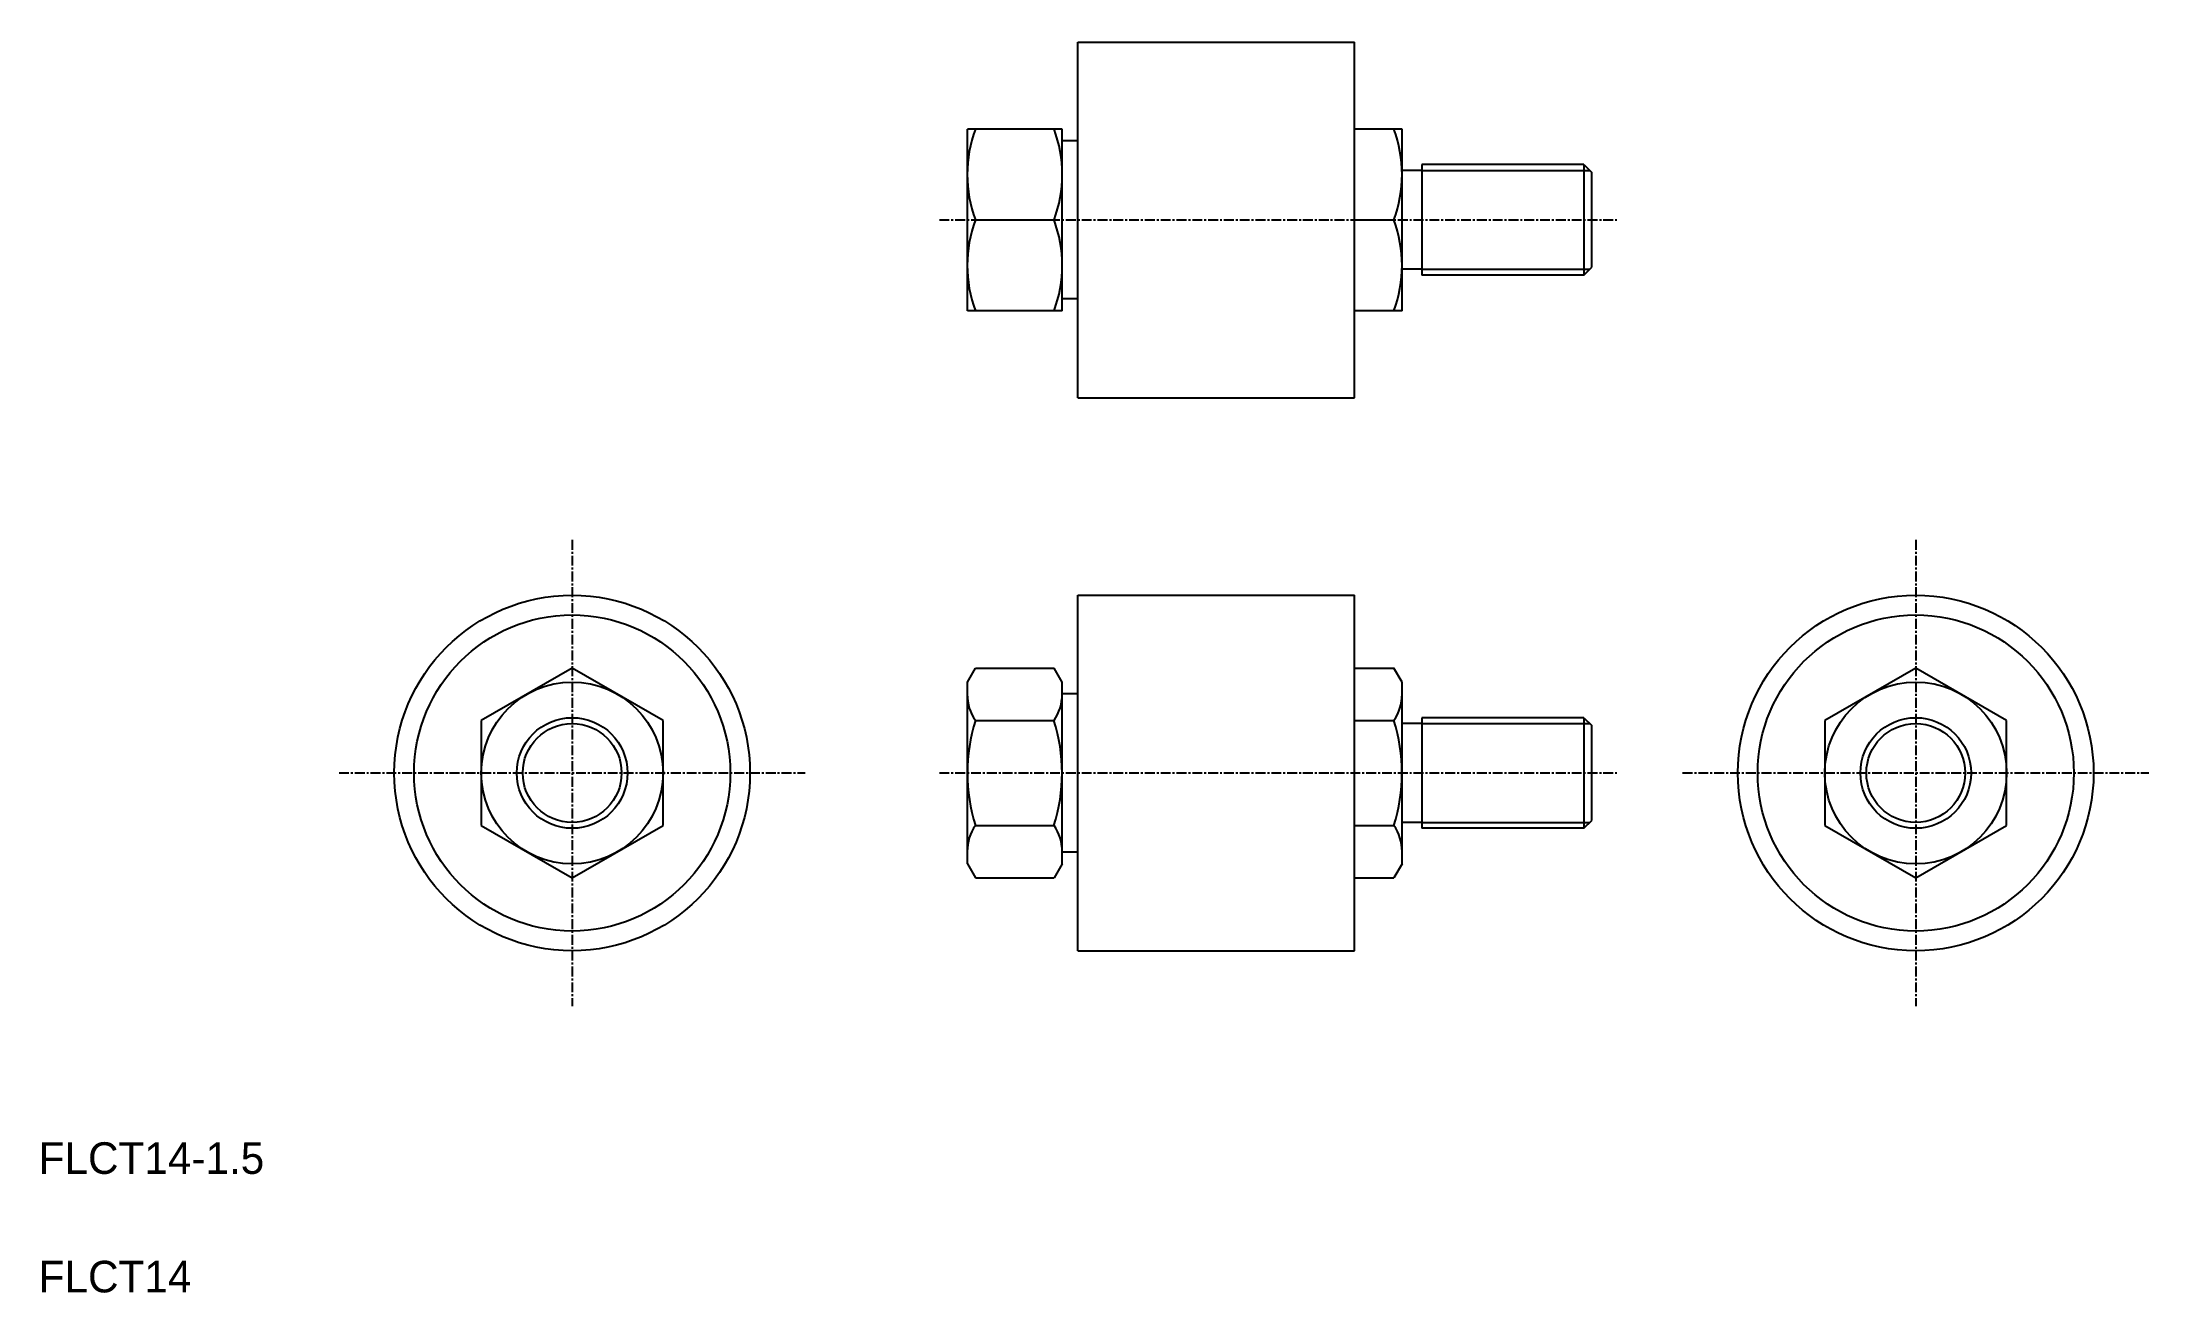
# Model space of a CAD drawing. Extents: x 17 to 283, y 87 to 246.
import ezdxf

# ---------------------------------------------------------------- set-up
doc = ezdxf.new("R2010")
doc.units = 0
doc.linetypes.add('CENTER', pattern=[2, 1.25, -0.25, 0.25, -0.25])
doc.layers.get('0').update_dxf_attribs({"linetype": 'CONTINUOUS'})
doc.layers.add('CENTER', color=1, linetype='CENTER')

msp = doc.modelspace()

# ---------------------------------------------------------------- linework, layer by layer
at = {"color": 7, "linetype": 'CONTINUOUS'}
for p, q in [((147.75, 200.8), (147.75, 245.8)), ((147.75, 245.8), (182.75, 245.8)), ((182.75, 200.8), (182.75, 245.8)), ((145.75, 234.8), (133.75, 234.8)), ((133.75, 211.8), (133.75, 234.8)), ((133.75, 211.8), (133.75, 234.8)), ((145.75, 211.8), (145.75, 234.8)), ((145.75, 211.8), (145.75, 234.8)), ((188.75, 234.8), (182.75, 234.8)), ((188.75, 211.8), (188.75, 234.8)), ((147.75, 233.3), (145.75, 233.3)), ((191.25, 229.55), (188.75, 229.55)), ((191.25, 230.3), (191.25, 216.3)), ((211.75, 230.3), (191.25, 230.3)), ((211.75, 230.3), (212.75, 229.3)), ((211.75, 230.3), (211.75, 216.3)), ((212.75, 217.3), (212.75, 229.3)), ((134.77, 223.3), (144.72, 223.3)), ((182.75, 223.3), (187.72, 223.3)), ((191.25, 217.05), (188.75, 217.05)), ((211.75, 216.3), (191.25, 216.3)), ((211.75, 216.3), (212.75, 217.3)), ((147.75, 213.3), (145.75, 213.3)), ((145.75, 211.8), (133.75, 211.8)), ((188.75, 211.8), (182.75, 211.8)), ((147.75, 200.8), (182.75, 200.8)), ((147.75, 130.8), (147.75, 175.8)), ((147.75, 175.8), (182.75, 175.8)), ((182.75, 130.8), (182.75, 175.8)), ((83.75, 166.58), (72.25, 159.94)), ((95.25, 159.94), (83.75, 166.58)), ((133.75, 164.8), (134.77, 166.58)), ((134.77, 166.58), (144.72, 166.58)), ((145.75, 164.8), (144.72, 166.58)), ((182.75, 166.58), (187.72, 166.58)), ((188.75, 164.8), (187.72, 166.58)), ((253.75, 166.58), (242.25, 159.94)), ((265.25, 159.94), (253.75, 166.58)), ((133.75, 141.8), (133.75, 164.8)), ((145.75, 141.8), (145.75, 164.8)), ((147.75, 163.3), (145.75, 163.3)), ((188.75, 141.8), (188.75, 164.8)), ((72.25, 159.94), (72.25, 146.67)), ((95.25, 146.67), (95.25, 159.94)), ((134.77, 159.94), (144.72, 159.94)), ((182.75, 159.94), (187.72, 159.94)), ((191.25, 160.3), (191.25, 146.3)), ((211.75, 160.3), (191.25, 160.3)), ((211.75, 160.3), (212.75, 159.3)), ((211.75, 160.3), (211.75, 146.3)), ((242.25, 159.94), (242.25, 146.67)), ((265.25, 146.67), (265.25, 159.94)), ((191.25, 159.55), (188.75, 159.55)), ((212.75, 147.3), (212.75, 159.3)), ((72.25, 146.67), (83.75, 140.03)), ((83.75, 140.03), (95.25, 146.67)), ((134.77, 146.67), (144.72, 146.67)), ((182.75, 146.67), (187.72, 146.67)), ((191.25, 147.05), (188.75, 147.05)), ((211.75, 146.3), (212.75, 147.3)), ((242.25, 146.67), (253.75, 140.03)), ((253.75, 140.03), (265.25, 146.67)), ((211.75, 146.3), (191.25, 146.3)), ((133.75, 141.8), (134.77, 140.03)), ((145.75, 141.8), (144.72, 140.03)), ((147.75, 143.3), (145.75, 143.3)), ((188.75, 141.8), (187.72, 140.03)), ((134.77, 140.03), (144.72, 140.03)), ((182.75, 140.03), (187.72, 140.03)), ((147.75, 130.8), (182.75, 130.8))]:
    msp.add_line(p, q, dxfattribs=at)
at = {"color": 3, "linetype": 'CONTINUOUS'}
for p, q in [((191.25, 229.55), (212.5, 229.55)), ((191.25, 217.05), (212.5, 217.05)), ((191.25, 159.55), (212.5, 159.55)), ((191.25, 147.05), (212.5, 147.05))]:
    msp.add_line(p, q, dxfattribs=at)
at = {"color": 7, "linetype": 'CONTINUOUS'}
for centre, radius in [((83.75, 153.3), 22.5), ((83.75, 153.3), 20), ((253.75, 153.3), 22.5), ((253.75, 153.3), 20), ((83.75, 153.3), 11.5), ((253.75, 153.3), 11.5), ((83.75, 153.3), 7), ((253.75, 153.3), 7), ((83.75, 153.3), 6.25)]:
    msp.add_circle(centre, radius, dxfattribs=at)
at = {"color": 3, "linetype": 'CONTINUOUS'}
msp.add_circle((253.75, 153.3), 6.25, dxfattribs=at)
at = {"color": 7, "linetype": 'CONTINUOUS'}
for centre, radius, start, end in [((150.35, 229.05), 16.61, 159.7438, 200.2562), ((129.14, 229.05), 16.61, 339.7438, 20.2562), ((172.14, 229.05), 16.61, 339.7438, 20.2562), ((150.35, 217.55), 16.61, 159.7438, 200.2562), ((129.14, 217.55), 16.61, 339.7438, 20.2562), ((172.14, 217.55), 16.61, 339.7438, 20.2562), ((139.62, 163.26), 5.88, 180, 214.3842), ((139.87, 163.26), 5.88, 325.6158, 0), ((182.87, 163.26), 5.88, 325.6158, 0), ((155.72, 153.3), 21.97, 162.412, 197.588), ((123.77, 153.3), 21.97, 342.412, 17.588), ((166.77, 153.3), 21.97, 342.412, 17.588), ((139.62, 143.35), 5.88, 145.6158, 180), ((139.87, 143.35), 5.88, 0, 34.3842), ((182.87, 143.35), 5.88, 0, 34.3842)]:
    msp.add_arc(centre, radius, start, end, dxfattribs=at)
at = {"layer": 'CENTER', "color": 1, "linetype": 'CENTER'}
for p, q in [((130.22, 223.3), (215.95, 223.3)), ((83.75, 182.8), (83.75, 123.8)), ((253.75, 182.8), (253.75, 123.8)), ((54.25, 153.3), (113.25, 153.3)), ((130.22, 153.3), (215.95, 153.3)), ((224.25, 153.3), (283.25, 153.3))]:
    msp.add_line(p, q, dxfattribs=at)

# ---------------------------------------------------------------- texts
at = {"color": 7, "linetype": 'CONTINUOUS'}
for s, p in [('FLCT14-1.5', (16.25, 102.56)), ('FLCT14', (16.25, 87.56))]:
    msp.add_text(s, height=4, dxfattribs=at).set_placement(p)

doc.saveas('drawing.dxf')
